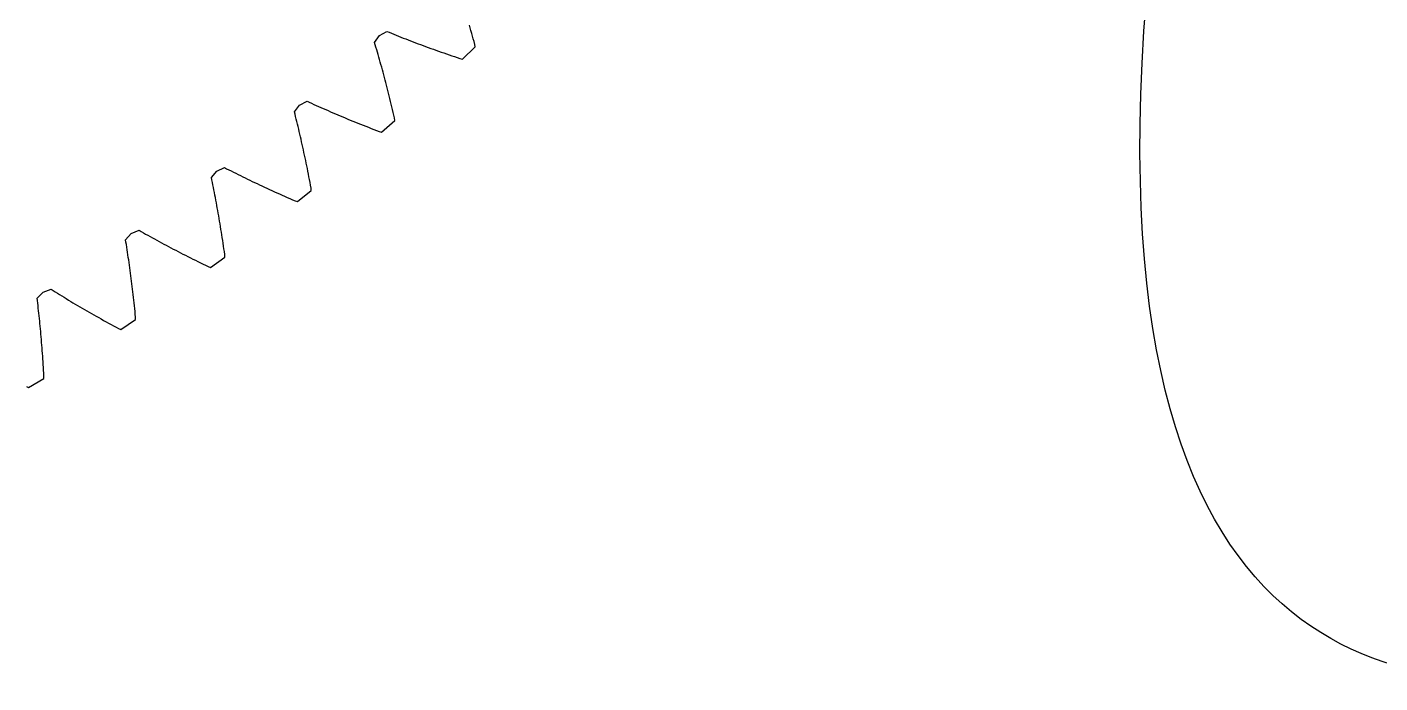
# Model space of a CAD drawing. Extents: x -19 to 488, y 50 to 261.
# Drawn here: x 139.1 to 194.9, y 52.9 to 79.9 of the extents above; entities that cross this region are included whole.
import ezdxf

# ---------------------------------------------------------------- set-up
doc = ezdxf.new("R2010")
doc.units = 0
doc.layers.get('0').update_dxf_attribs({"linetype": 'CONTINUOUS'})

msp = doc.modelspace()

# ---------------------------------------------------------------- linework, layer by layer
at = {"color": 5}
for p, q in [((157.355862, 79.839375), (157.32366, 79.950007)), ((157.387922, 79.728152), (157.355862, 79.839375)), ((153.413189, 79.242504), (153.613652, 79.526222)), ((153.443105, 79.143221), (153.413189, 79.242504)), ((153.613652, 79.526222), (153.915206, 79.698688)), ((153.613652, 79.526222), (153.613652, 79.526222)), ((153.915206, 79.698688), (154.011162, 79.659459)), ((154.011162, 79.659459), (154.10771, 79.620233)), ((154.10771, 79.620233), (154.204822, 79.581057)), ((154.204822, 79.581057), (154.302528, 79.541916)), ((154.302528, 79.541916), (154.400798, 79.5028)), ((154.400798, 79.5028), (154.49966, 79.463738)), ((154.49966, 79.463738), (154.599087, 79.424706)), ((154.599087, 79.424706), (154.699106, 79.385731)), ((154.699106, 79.385731), (154.799719, 79.346816)), ((154.799719, 79.346816), (154.900895, 79.307954)), ((154.900895, 79.307954), (155.002665, 79.269145)), ((155.002665, 79.269145), (155.105027, 79.230396)), ((155.105027, 79.230396), (155.207953, 79.191675)), ((155.207953, 79.191675), (155.311472, 79.153067)), ((157.41987, 79.616363), (157.387922, 79.728152)), ((157.451676, 79.504011), (157.41987, 79.616363)), ((157.48337, 79.391065), (157.451676, 79.504011)), ((157.51495, 79.277527), (157.48337, 79.391065)), ((157.54639, 79.163428), (157.51495, 79.277527)), ((153.472907, 79.043399), (153.443105, 79.143221)), ((153.502654, 78.942984), (153.472907, 79.043399)), ((153.532287, 78.842005), (153.502654, 78.942984)), ((153.561836, 78.74043), (153.532287, 78.842005)), ((153.5913, 78.638297), (153.561836, 78.74043)), ((153.620651, 78.535593), (153.5913, 78.638297)), ((155.311472, 79.153067), (155.415584, 79.114488)), ((155.415584, 79.114488), (155.52026, 79.075993)), ((155.52026, 79.075993), (155.625529, 79.037557)), ((155.625529, 79.037557), (155.731391, 78.999203)), ((155.731391, 78.999203), (155.837817, 78.960931)), ((155.837817, 78.960931), (155.944864, 78.922718)), ((155.944864, 78.922718), (156.052475, 78.884589)), ((156.052475, 78.884589), (156.160651, 78.846549)), ((156.160651, 78.846549), (156.269447, 78.808618)), ((156.269447, 78.808618), (156.378808, 78.770744)), ((156.378808, 78.770744), (156.488762, 78.73298)), ((156.488762, 78.73298), (156.599309, 78.695306)), ((156.599309, 78.695306), (156.710448, 78.657714)), ((156.710448, 78.657714), (156.822151, 78.620235)), ((157.034975, 78.558707), (157.565186, 79.061797)), ((157.565186, 79.061797), (157.54639, 79.163428)), ((153.649889, 78.432328), (153.620651, 78.535593)), ((153.679042, 78.328442), (153.649889, 78.432328)), ((153.708083, 78.224023), (153.679042, 78.328442)), ((153.737011, 78.119008), (153.708083, 78.224023)), ((153.765798, 78.013429), (153.737011, 78.119008)), ((156.822151, 78.620235), (156.934476, 78.582837)), ((156.934476, 78.582837), (157.034975, 78.558707)), ((153.7945, 77.907285), (153.765798, 78.013429)), ((153.823089, 77.800546), (153.7945, 77.907285)), ((153.851537, 77.693245), (153.823089, 77.800546)), ((153.879872, 77.585354), (153.851537, 77.693245)), ((153.908066, 77.476896), (153.879872, 77.585354)), ((153.936147, 77.367871), (153.908066, 77.476896)), ((153.964115, 77.258256), (153.936147, 77.367871)), ((153.991914, 77.148079), (153.964115, 77.258256)), ((154.0196, 77.037307), (153.991914, 77.148079)), ((154.047145, 76.92597), (154.0196, 77.037307)), ((150.109834, 76.387349), (150.32232, 76.662202)), ((150.32232, 76.662202), (150.631042, 76.821548)), ((150.32232, 76.662202), (150.32232, 76.662202)), ((150.631042, 76.821548), (150.72522, 76.778196)), ((150.72522, 76.778196), (150.819962, 76.734875)), ((150.819962, 76.734875), (150.915297, 76.691553)), ((150.915297, 76.691553), (151.011224, 76.648232)), ((151.011224, 76.648232), (151.107716, 76.604939)), ((151.107716, 76.604939), (151.204828, 76.561647)), ((151.204828, 76.561647), (151.302477, 76.518385)), ((151.302477, 76.518385), (151.400747, 76.475145)), ((151.400747, 76.475145), (151.499581, 76.43194)), ((151.499581, 76.43194), (151.59898, 76.38876)), ((154.07452, 76.814069), (154.047145, 76.92597)), ((154.101783, 76.701572), (154.07452, 76.814069)), ((154.128905, 76.588517), (154.101783, 76.701572)), ((154.155857, 76.474891), (154.128905, 76.588517)), ((154.182668, 76.360679), (154.155857, 76.474891)), ((150.13546, 76.286906), (150.109834, 76.387349)), ((150.160945, 76.185868), (150.13546, 76.286906)), ((150.186345, 76.084268), (150.160945, 76.185868)), ((150.211604, 75.982106), (150.186345, 76.084268)), ((150.23675, 75.879374), (150.211604, 75.982106)), ((150.261783, 75.776084), (150.23675, 75.879374)), ((151.59898, 76.38876), (151.699, 76.345605)), ((151.699, 76.345605), (151.799584, 76.302485)), ((151.799584, 76.302485), (151.90076, 76.259387)), ((151.90076, 76.259387), (152.002501, 76.216348)), ((152.002501, 76.216348), (152.104863, 76.17334)), ((152.104863, 76.17334), (152.20779, 76.130355)), ((152.20779, 76.130355), (152.311309, 76.087429)), ((152.311309, 76.087429), (152.415421, 76.044562)), ((152.415421, 76.044562), (152.520125, 76.001749)), ((152.520125, 76.001749), (152.625394, 75.958964)), ((152.625394, 75.958964), (152.731284, 75.916233)), ((152.731284, 75.916233), (152.837738, 75.873589)), ((152.837738, 75.873589), (152.944785, 75.831001)), ((153.698854, 75.548412), (154.250232, 76.028193)), ((154.20931, 76.245896), (154.182668, 76.360679)), ((154.23581, 76.130527), (154.20931, 76.245896)), ((154.250232, 76.028193), (154.23581, 76.130527)), ((150.286703, 75.672198), (150.261783, 75.776084)), ((150.311482, 75.567745), (150.286703, 75.672198)), ((150.33612, 75.46273), (150.311482, 75.567745)), ((150.360645, 75.35715), (150.33612, 75.46273)), ((150.385029, 75.250978), (150.360645, 75.35715)), ((152.944785, 75.831001), (153.052424, 75.788442)), ((153.052424, 75.788442), (153.160657, 75.745999)), ((153.160657, 75.745999), (153.269482, 75.703581)), ((153.269482, 75.703581), (153.378899, 75.661245)), ((153.378899, 75.661245), (153.488881, 75.618999)), ((153.488881, 75.618999), (153.599484, 75.576835)), ((153.599484, 75.576835), (153.698854, 75.548412)), ((150.409244, 75.144273), (150.385029, 75.250978)), ((150.433374, 75.036972), (150.409244, 75.144273)), ((150.457306, 74.929107), (150.433374, 75.036972)), ((150.481126, 74.820677), (150.457306, 74.929107)), ((150.504804, 74.711683), (150.481126, 74.820677)), ((150.528314, 74.602096), (150.504804, 74.711683)), ((150.551682, 74.491973), (150.528314, 74.602096)), ((150.57488, 74.381257), (150.551682, 74.491973)), ((150.597938, 74.269977), (150.57488, 74.381257)), ((150.620826, 74.158132), (150.597938, 74.269977)), ((146.686705, 73.676997), (146.910817, 73.942458)), ((146.707984, 73.57551), (146.686705, 73.676997)), ((146.910817, 73.942458), (147.226116, 74.088336)), ((146.910817, 73.942458), (146.910817, 73.942458)), ((147.226116, 74.088336), (147.318346, 74.04101)), ((147.318346, 74.04101), (147.411141, 73.993625)), ((147.411141, 73.993625), (147.504528, 73.946237)), ((147.504528, 73.946237), (147.59848, 73.898852)), ((147.59848, 73.898852), (147.693053, 73.851438)), ((147.693053, 73.851438), (147.78819, 73.804028)), ((147.78819, 73.804028), (147.883891, 73.756583)), ((147.883891, 73.756583), (147.980186, 73.709173)), ((147.980186, 73.709173), (148.077072, 73.661729)), ((148.077072, 73.661729), (148.174552, 73.614318)), ((148.174552, 73.614318), (148.272596, 73.566905)), ((150.643545, 74.045723), (150.620826, 74.158132)), ((150.666094, 73.932718), (150.643545, 74.045723)), ((150.688475, 73.81918), (150.666094, 73.932718)), ((150.710714, 73.70505), (150.688475, 73.81918)), ((150.732755, 73.590355), (150.710714, 73.70505)), ((146.729123, 73.473486), (146.707984, 73.57551)), ((146.75012, 73.370899), (146.729123, 73.473486)), ((146.770948, 73.267746), (146.75012, 73.370899)), ((146.791663, 73.164001), (146.770948, 73.267746)), ((146.812237, 73.05972), (146.791663, 73.164001)), ((146.832642, 72.954875), (146.812237, 73.05972)), ((148.272596, 73.566905), (148.371233, 73.519489)), ((148.371233, 73.519489), (148.470462, 73.472078)), ((148.470462, 73.472078), (148.570284, 73.424693)), ((148.570284, 73.424693), (148.67067, 73.377336)), ((148.67067, 73.377336), (148.771678, 73.329976)), ((148.771678, 73.329976), (148.87325, 73.282619)), ((148.87325, 73.282619), (148.975414, 73.235322)), ((148.975414, 73.235322), (149.078171, 73.188019)), ((149.078171, 73.188019), (149.181521, 73.140746)), ((149.181521, 73.140746), (149.285463, 73.093531)), ((149.285463, 73.093531), (149.38997, 73.046346)), ((150.236298, 72.684396), (150.807798, 73.140013)), ((150.754599, 73.475098), (150.732755, 73.590355)), ((150.776302, 73.359274), (150.754599, 73.475098)), ((150.797808, 73.242883), (150.776302, 73.359274)), ((150.807798, 73.140013), (150.797808, 73.242883)), ((146.852905, 72.849465), (146.832642, 72.954875)), ((146.873, 72.74349), (146.852905, 72.849465)), ((146.892953, 72.636926), (146.873, 72.74349)), ((146.912736, 72.529823), (146.892953, 72.636926)), ((146.932379, 72.422155), (146.912736, 72.529823)), ((149.38997, 73.046346), (149.495098, 72.999155)), ((149.495098, 72.999155), (149.600818, 72.952053)), ((149.600818, 72.952053), (149.707103, 72.90495)), ((149.707103, 72.90495), (149.814009, 72.857906)), ((149.814009, 72.857906), (149.921508, 72.810916)), ((149.921508, 72.810916), (150.02957, 72.76398)), ((150.02957, 72.76398), (150.138254, 72.717074)), ((150.138254, 72.717074), (150.236298, 72.684396)), ((146.951852, 72.313923), (146.932379, 72.422155)), ((146.971128, 72.205126), (146.951852, 72.313923)), ((146.990263, 72.09579), (146.971128, 72.205126)), ((147.009228, 71.985865), (146.990263, 72.09579)), ((147.027996, 71.875375), (147.009228, 71.985865)), ((143.385467, 71.371978), (143.706748, 71.504171)), ((143.706748, 71.504171), (143.796834, 71.452891)), ((143.796834, 71.452891), (143.88754, 71.401583)), ((143.88754, 71.401583), (143.978782, 71.350216)), ((147.046594, 71.764349), (147.027996, 71.875375)), ((147.065024, 71.65273), (147.046594, 71.764349)), ((147.083255, 71.540575), (147.065024, 71.65273)), ((147.101317, 71.427827), (147.083255, 71.540575)), ((147.119182, 71.314543), (147.101317, 71.427827)), ((143.15015, 71.116395), (143.385467, 71.371978)), ((143.167027, 71.01412), (143.15015, 71.116395)), ((143.183762, 70.91125), (143.167027, 71.01412)), ((143.200329, 70.807872), (143.183762, 70.91125)), ((143.385467, 71.371978), (143.385467, 71.371978)), ((143.978782, 71.350216), (144.070646, 71.298826)), ((144.070646, 71.298826), (144.163045, 71.247377)), ((144.163045, 71.247377), (144.256066, 71.195925)), ((144.256066, 71.195925), (144.349651, 71.144422)), ((144.349651, 71.144422), (144.443828, 71.092885)), ((144.443828, 71.092885), (144.53857, 71.041352)), ((144.53857, 71.041352), (144.633905, 70.989761)), ((144.633905, 70.989761), (144.729832, 70.938174)), ((144.729832, 70.938174), (144.826352, 70.886553)), ((144.826352, 70.886553), (144.923437, 70.834934)), ((144.923437, 70.834934), (145.021114, 70.783288)), ((147.136849, 71.200694), (147.119182, 71.314543)), ((147.154347, 71.086281), (147.136849, 71.200694)), ((147.171619, 70.971307), (147.154347, 71.086281)), ((147.188722, 70.855791), (147.171619, 70.971307)), ((147.205598, 70.739684), (147.188722, 70.855791)), ((143.216726, 70.703899), (143.200329, 70.807872)), ((143.232954, 70.599392), (143.216726, 70.703899)), ((143.248984, 70.494295), (143.232954, 70.599392)), ((143.264873, 70.388656), (143.248984, 70.494295)), ((143.280593, 70.282484), (143.264873, 70.388656)), ((143.296115, 70.175751), (143.280593, 70.282484)), ((145.021114, 70.783288), (145.119384, 70.731644)), ((145.119384, 70.731644), (145.218246, 70.679994)), ((145.218246, 70.679994), (145.317701, 70.628319)), ((145.317701, 70.628319), (145.417749, 70.576673)), ((145.417749, 70.576673), (145.518361, 70.525001)), ((145.518361, 70.525001), (145.619566, 70.473326)), ((145.619566, 70.473326), (145.721392, 70.421676)), ((145.721392, 70.421676), (145.823782, 70.37003)), ((145.823782, 70.37003), (145.926793, 70.318386)), ((145.926793, 70.318386), (146.030369, 70.266736)), ((146.030369, 70.266736), (146.134537, 70.215149)), ((146.653741, 69.972012), (147.244348, 70.402626)), ((147.222278, 70.623045), (147.205598, 70.739684)), ((147.23876, 70.505838), (147.222278, 70.623045)), ((147.244348, 70.402626), (147.23876, 70.505838)), ((143.311468, 70.06845), (143.296115, 70.175751)), ((143.326623, 69.960582), (143.311468, 70.06845)), ((143.341609, 69.852155), (143.326623, 69.960582)), ((143.356398, 69.743189), (143.341609, 69.852155)), ((143.370989, 69.633684), (143.356398, 69.743189)), ((146.134537, 70.215149), (146.239326, 70.163528)), ((146.239326, 70.163528), (146.34468, 70.111966)), ((146.34468, 70.111966), (146.450654, 70.060404)), ((146.450654, 70.060404), (146.557193, 70.008873)), ((146.557193, 70.008873), (146.653741, 69.972012)), ((143.385382, 69.523589), (143.370989, 69.633684)), ((143.399606, 69.412958), (143.385382, 69.523589)), ((143.413604, 69.301765), (143.399606, 69.412958)), ((143.427433, 69.19003), (143.413604, 69.301765)), ((143.441036, 69.077737), (143.427433, 69.19003)), ((139.506717, 68.710312), (139.752815, 68.955535)), ((139.519163, 68.607411), (139.506717, 68.710312)), ((139.53144, 68.503923), (139.519163, 68.607411)), ((139.752815, 68.955535), (140.079459, 69.073786)), ((139.752815, 68.955535), (139.752815, 68.955535)), ((140.079459, 69.073786), (140.167287, 69.018696)), ((140.167287, 69.018696), (140.255679, 68.963519)), ((140.255679, 68.963519), (140.344635, 68.90826)), ((140.344635, 68.90826), (140.434184, 68.852972)), ((140.434184, 68.852972), (140.524298, 68.7976)), ((140.524298, 68.7976), (140.615004, 68.742203)), ((140.615004, 68.742203), (140.706303, 68.686718)), ((140.706303, 68.686718), (140.798166, 68.631177)), ((140.798166, 68.631177), (140.890622, 68.575604)), ((143.454414, 68.964902), (143.441036, 69.077737)), ((143.467593, 68.851477), (143.454414, 68.964902)), ((143.480576, 68.737543), (143.467593, 68.851477)), ((143.493332, 68.623018), (143.480576, 68.737543)), ((143.505891, 68.507987), (143.493332, 68.623018)), ((139.543547, 68.399924), (139.53144, 68.503923)), ((139.555457, 68.295329), (139.543547, 68.399924)), ((139.567169, 68.190233), (139.555457, 68.295329)), ((139.578684, 68.084569), (139.567169, 68.190233)), ((139.590029, 67.978337), (139.578684, 68.084569)), ((140.890622, 68.575604), (140.983643, 68.519978)), ((140.983643, 68.519978), (141.077256, 68.464299)), ((141.077256, 68.464299), (141.171462, 68.408588)), ((141.171462, 68.408588), (141.266232, 68.352846)), ((141.266232, 68.352846), (141.361623, 68.297054)), ((141.361623, 68.297054), (141.457578, 68.241202)), ((141.457578, 68.241202), (141.554127, 68.185347)), ((141.554127, 68.185347), (141.651239, 68.129467)), ((141.651239, 68.129467), (141.748973, 68.073534)), ((141.748973, 68.073534), (141.847271, 68.017595)), ((143.518224, 68.392357), (143.505891, 68.507987)), ((143.530303, 68.276195), (143.518224, 68.392357)), ((143.542185, 68.159499), (143.530303, 68.276195)), ((143.55384, 68.042233), (143.542185, 68.159499)), ((143.56527, 67.924436), (143.55384, 68.042233)), ((139.601149, 67.871573), (139.590029, 67.978337)), ((139.612071, 67.764244), (139.601149, 67.871573)), ((139.622767, 67.656407), (139.612071, 67.764244)), ((139.633294, 67.547977), (139.622767, 67.656407)), ((139.643595, 67.439042), (139.633294, 67.547977)), ((141.847271, 68.017595), (141.94619, 67.961602)), ((141.94619, 67.961602), (142.045673, 67.90564)), ((142.045673, 67.90564), (142.145749, 67.849619)), ((142.145749, 67.849619), (142.246418, 67.793595)), ((142.246418, 67.793595), (142.347707, 67.737545)), ((142.347707, 67.737545), (142.449561, 67.681499)), ((142.449561, 67.681499), (142.552008, 67.625447)), ((142.552008, 67.625447), (142.655076, 67.569372)), ((142.655076, 67.569372), (142.758708, 67.513323)), ((142.758708, 67.513323), (142.86296, 67.457242)), ((142.957815, 67.416264), (143.566399, 67.821086)), ((143.566399, 67.821086), (143.56527, 67.924436)), ((139.65367, 67.329509), (139.643595, 67.439042)), ((139.663548, 67.219473), (139.65367, 67.329509)), ((139.6732, 67.10887), (139.663548, 67.219473)), ((139.682626, 66.997731), (139.6732, 67.10887)), ((139.691855, 66.886053), (139.682626, 66.997731)), ((142.86296, 67.457242), (142.957815, 67.416264)), ((139.70083, 66.773816), (139.691855, 66.886053)), ((139.709607, 66.66104), (139.70083, 66.773816)), ((139.71813, 66.547725), (139.709607, 66.66104)), ((139.726427, 66.433851), (139.71813, 66.547725)), ((139.734471, 66.319438), (139.726427, 66.433851)), ((139.742316, 66.204514), (139.734471, 66.319438)), ((139.74988, 66.089001), (139.742316, 66.204514)), ((139.757218, 65.972982), (139.74988, 66.089001)), ((139.76433, 65.856396), (139.757218, 65.972982)), ((139.77116, 65.739302), (139.76433, 65.856396)), ((139.155379, 65.02189), (139.780783, 65.400153)), ((139.777764, 65.621641), (139.77116, 65.739302)), ((139.784114, 65.503449), (139.777764, 65.621641)), ((139.780783, 65.400153), (139.784114, 65.503449)), ((139.06233, 65.066936), (139.155379, 65.02189))]:
    msp.add_line(p, q, dxfattribs=at)
msp.add_open_spline([(200.904759, 52.855384), (192.308741, 52.878821), (179.716695, 56.633573), (187.292728, 95.451014)], degree=3, dxfattribs=at)

doc.saveas('drawing.dxf')
